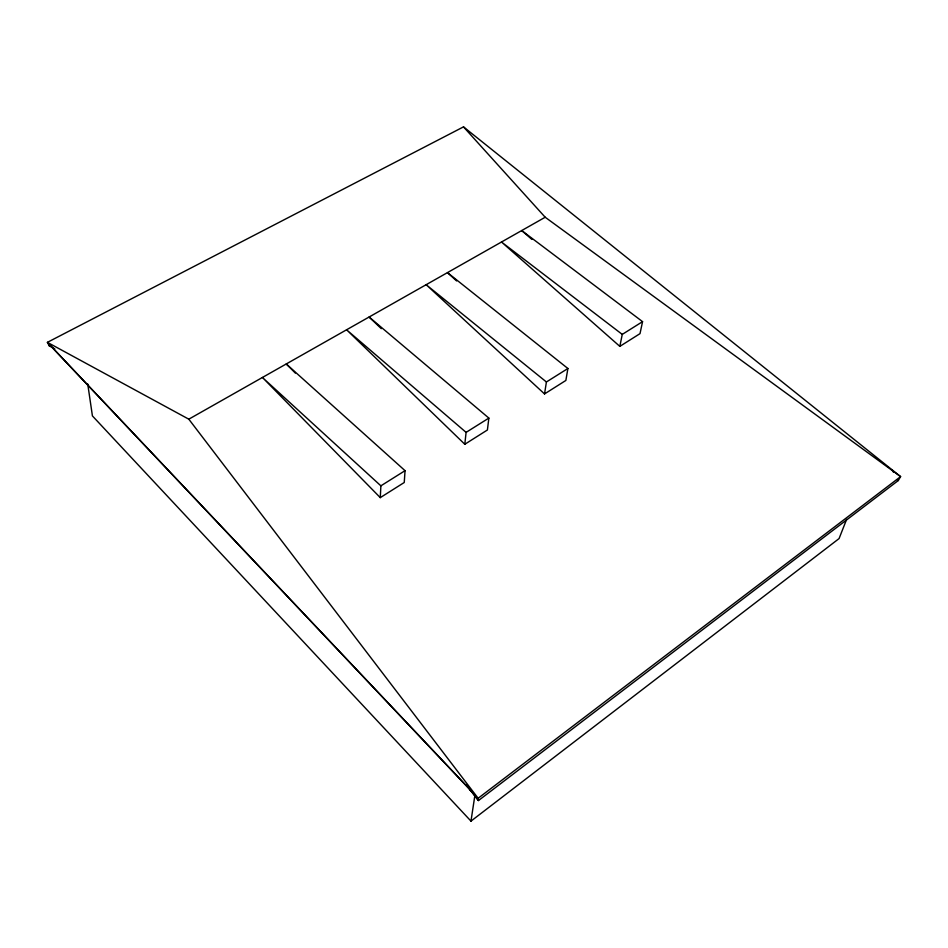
<?xml version="1.0" encoding="UTF-8"?>
<svg xmlns="http://www.w3.org/2000/svg" width="948" height="948" viewBox="0 0 948 948"><rect width="100%" height="100%" fill="white"/><g stroke="black" fill="none" stroke-linecap="round" stroke-linejoin="round"><path stroke-width="1.42" d="M380.278 497.629L380.883 485.838L262.418 377.47L380.278 497.629L404.251 482.496L405.045 470.67L286.26 363.961L295.361 373.109M466.096 432.371L346.577 329.786L464.804 444.257L466.096 432.371L488.86 418.092L369.104 317.023L381.297 328.66M488.86 418.092L487.402 429.989L464.804 444.257M87.737 383.999L92.418 415.911L470.978 821.122L474.912 795.182M546.415 381.973L426.15 284.708L544.531 393.93L546.415 381.973L567.899 368.499L447.468 272.621L456.616 280.952M567.899 368.499L565.861 380.456L544.531 393.93M622.255 334.395L501.492 242.013L619.838 346.376L622.255 334.395L642.566 321.645L521.708 230.554L531.875 239.417M642.566 321.645L640.007 333.637L619.838 346.376M846.588 519.445L839.075 538.571L470.978 821.122M49.284 345.878L49.841 344.93L470.931 790.679L469.509 789.127L478.467 800.55L898.277 480.541L900.6 476.619L463.501 126.878L47.4 342.346L49.284 345.878L54.771 348.864M380.883 485.838L405.045 470.67M188.806 419.182L478.136 798.263L47.4 342.346L188.806 419.182L545.195 217.246L900.6 476.619L478.136 798.263L478.467 800.55L466.511 784.873M897.164 479.724L898.277 480.541M463.501 126.878L545.195 217.246M892.056 469.781L893.443 472.175"/></g></svg>
